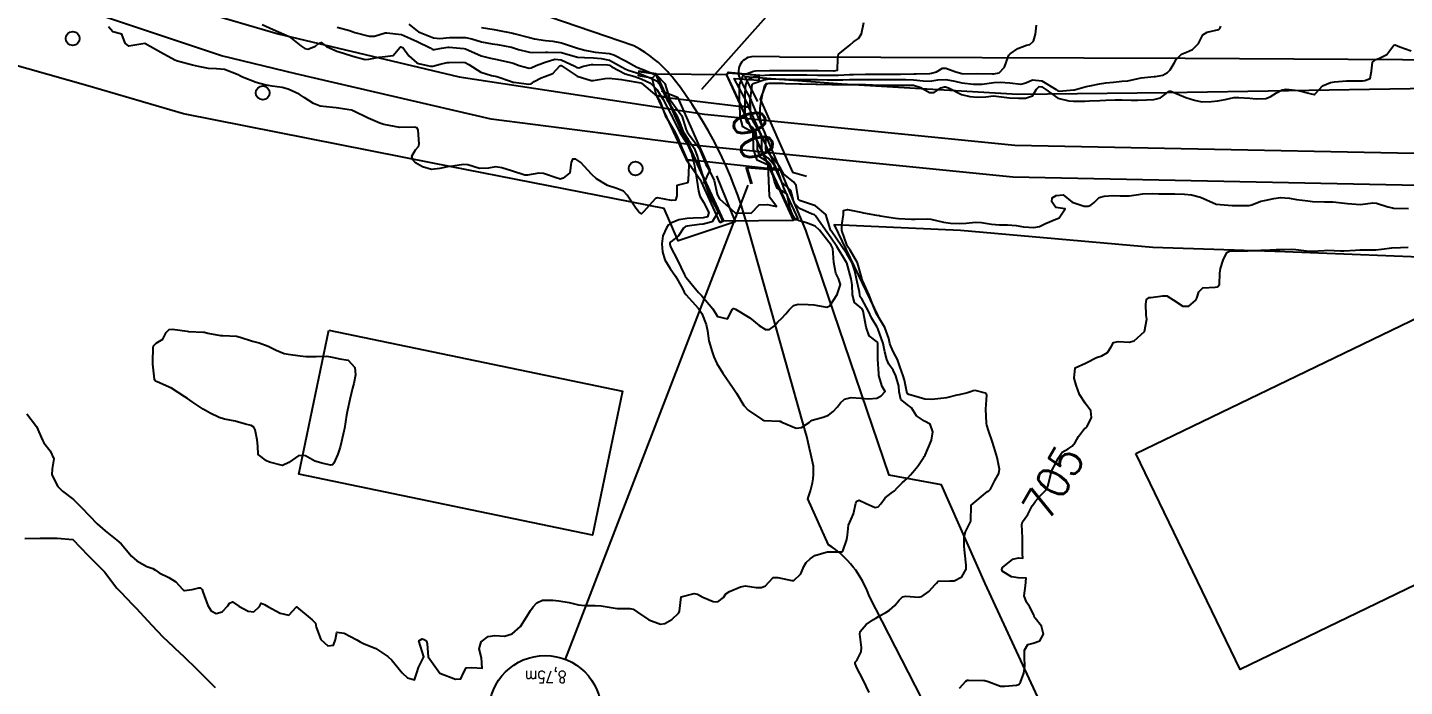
# Model space of a CAD drawing. Header units: metres. Extents: x 286371 to 293043, y 7462578 to 7466404.
# Drawn here: x 289239.9 to 289411.7, y 7464603.9 to 7464686.1 of the extents above; entities that cross this region are included whole.
import ezdxf
from ezdxf.enums import TextEntityAlignment as Align

# ---------------------------------------------------------------- set-up
doc = ezdxf.new("R2010")
doc.units = ezdxf.units.M
doc.header["$MEASUREMENT"] = 0
doc.linetypes.add('CONTINUO', pattern=[0])
for name, color, linetype in [('Cotas', 45, 'Continuous'), ('Curvas de Nivel 1m', 11, 'Continuous'), ('Curvas de Nivel 5m', 15, 'Continuous'), ('Divisas', 45, 'Continuous'), ('Edificações', 30, 'Continuous'), ('Linha Férrea', 20, 'Continuous'), ('P.I.', 45, 'CONTINUO'), ('Pontes_Viadutos_Tubos', 190, 'Continuous'), ('Postes', 20, 'Continuous'), ('TEXTO', 45, 'Continuous'), ('Vias primárias', 230, 'Continuous')]:
    doc.layers.add(name, color=color, linetype=linetype)
doc.styles.add('ROMANS', font='romans', dxfattribs={"height": 0.2})
doc.styles.add('Style-STANDARD', font='STANDARD.shx')

msp = doc.modelspace()

# ---------------------------------------------------------------- linework, layer by layer
at = {"layer": 'Curvas de Nivel 1m', "flags": 128}
for points, elevation in [([(289269.15, 7464686.46), (289270.53, 7464685.83), (289272.52, 7464684.96), (289273.99, 7464683.78), (289274.49, 7464683.46), (289274.86, 7464683.39), (289275.8, 7464683.75), (289276.18, 7464684.07), (289276.5, 7464684.22), (289277.2, 7464683.73), (289278.49, 7464683.13), (289279.3, 7464682.88), (289280.48, 7464682.49), (289282.02, 7464682.11), (289282.47, 7464682.12), (289283.72, 7464682.39), (289284.48, 7464682.45), (289285.48, 7464682.61), (289286.32, 7464683.6), (289286.42, 7464683.67), (289286.5, 7464683.67), (289286.55, 7464683.65), (289286.69, 7464683.59), (289287.47, 7464682.57), (289288.47, 7464681.67), (289288.54, 7464681.64), (289288.83, 7464681.56), (289290.17, 7464681.24), (289290.46, 7464681.24), (289291.35, 7464681.51), (289292.25, 7464681.71), (289292.47, 7464681.73), (289294.16, 7464681.77), (289294.47, 7464681.71), (289294.95, 7464681.46), (289296.45, 7464680.52), (289297.75, 7464680.11), (289298.44, 7464679.95), (289300.14, 7464679.38), (289300.43, 7464679.28), (289300.55, 7464679.25), (289302.43, 7464679.01), (289302.71, 7464679.06), (289303.11, 7464679.33), (289303.96, 7464679.8), (289304.44, 7464679.96), (289305.4, 7464680.35), (289306.29, 7464681.29), (289306.4, 7464681.35), (289306.47, 7464681.35), (289306.58, 7464681.28), (289308.45, 7464680.01), (289310.2, 7464679.46), (289310.44, 7464679.47), (289311.93, 7464679.72), (289312.44, 7464679.75), (289314, 7464679.61), (289314.44, 7464679.52), (289316.39, 7464679.18), (289316.43, 7464679.17), (289316.5, 7464679.13), (289318.4, 7464677.53), (289318.7, 7464677.1), (289318.95, 7464676.53), (289319.42, 7464675.09), (289320.34, 7464673.56), (289320.65, 7464673.07), (289320.98, 7464672.41), (289321.52, 7464671.06), (289322.28, 7464669.36), (289322.39, 7464669.04), (289322.4, 7464668.91), (289322.3, 7464667.04), (289322.29, 7464667), (289322.24, 7464666.71), (289320.91, 7464666.39), (289320.88, 7464665.06), (289320.73, 7464664.54), (289320.21, 7464664.48), (289318.48, 7464664.84), (289318.21, 7464664.76), (289317.44, 7464663.87), (289316.78, 7464663.13), (289316.47, 7464662.84), (289316.18, 7464663.03), (289316.09, 7464663.14), (289315.77, 7464663.56), (289314.7, 7464665.16), (289314.22, 7464665.68), (289313.42, 7464665.98), (289312.23, 7464666.38), (289310.87, 7464667.22), (289310.25, 7464667.78), (289308.92, 7464669.24), (289308.28, 7464669.67), (289307.88, 7464669.66), (289307.72, 7464669.26), (289307.55, 7464667.97), (289306.72, 7464667.28), (289306.34, 7464667.18), (289306.24, 7464667.19), (289305.98, 7464667.29), (289304.25, 7464667.85), (289303.67, 7464667.91), (289302.25, 7464667.64), (289301.93, 7464667.67), (289300.26, 7464668.18), (289299.07, 7464668.59), (289298.27, 7464668.68), (289297.38, 7464668.53), (289296.27, 7464668.51), (289294.81, 7464668.93), (289294.28, 7464669.01), (289292.96, 7464668.8), (289292.27, 7464668.69), (289291.3, 7464668.48), (289290.27, 7464668.38), (289289.15, 7464668.68), (289288.28, 7464669.19), (289287.96, 7464669.57), (289287.82, 7464670.04), (289288.3, 7464670.81), (289288.65, 7464671.22), (289288.74, 7464671.56), (289288.63, 7464673.27), (289288.49, 7464673.56), (289288.34, 7464673.62), (289288.28, 7464673.63), (289286.34, 7464673.59), (289284.35, 7464673.99), (289283.84, 7464674.14), (289282.36, 7464674.77), (289280.52, 7464675.68), (289280.37, 7464675.75), (289280.29, 7464675.77), (289278.38, 7464676.08), (289277.98, 7464676.12), (289276.38, 7464676.28), (289275.55, 7464676.6), (289274.4, 7464677.37), (289273.76, 7464677.78), (289272.41, 7464678.41), (289271.64, 7464678.59), (289270.42, 7464678.76), (289269.49, 7464678.92), (289268.42, 7464679.21), (289266.7, 7464679.89), (289266.44, 7464680.02), (289266.17, 7464680.17), (289264.45, 7464680.85), (289263.46, 7464680.94), (289262.46, 7464680.98), (289261.22, 7464681.21), (289260.47, 7464681.39), (289258.61, 7464681.87), (289258.47, 7464681.91), (289258.27, 7464682.02), (289256.49, 7464682.98), (289254.5, 7464684.07), (289252.5, 7464683.76), (289252.04, 7464684.12), (289251.66, 7464685.26), (289250.53, 7464685.54), (289249.98, 7464686.15)], 703), ([(289278.53, 7464686.12), (289280.06, 7464685.69), (289280.52, 7464685.55), (289280.72, 7464685.48), (289282.51, 7464685.01), (289283.15, 7464685.01), (289284.52, 7464685.41), (289284.7, 7464685.44), (289286.52, 7464685.22), (289287.66, 7464684.72), (289288.51, 7464684.32), (289290.13, 7464683.53), (289290.35, 7464683.38), (289290.49, 7464683.34), (289290.65, 7464683.36), (289291.52, 7464683.51), (289292.37, 7464683.63), (289292.5, 7464683.63), (289294.3, 7464683.47), (289294.49, 7464683.44), (289294.53, 7464683.43), (289296.48, 7464682.56), (289297.65, 7464682.24), (289298.47, 7464682.09), (289300.15, 7464681.7), (289300.47, 7464681.62), (289301.22, 7464681.36), (289302.46, 7464681.03), (289302.73, 7464681.07), (289303.33, 7464681.33), (289304.15, 7464681.64), (289304.47, 7464681.75), (289305.66, 7464682.12), (289306.48, 7464682.04), (289308.16, 7464681.26), (289308.46, 7464681.09), (289308.66, 7464681.05), (289309.26, 7464681.24), (289310.23, 7464681.47), (289310.47, 7464681.48), (289312.25, 7464681.41), (289312.47, 7464681.37), (289312.79, 7464681.19), (289314.45, 7464680.3), (289315.65, 7464679.95), (289316.44, 7464679.7), (289317.59, 7464679.12), (289318.41, 7464678.33), (289319.18, 7464677.09), (289320.15, 7464675.29), (289320.26, 7464675.08), (289320.36, 7464674.86), (289321.24, 7464673.06), (289322.31, 7464671.35), (289322.5, 7464671.04), (289322.63, 7464670.71), (289323.04, 7464669.03), (289323.24, 7464668.05), (289323.37, 7464667.03), (289323.58, 7464665.67), (289323.77, 7464665.02), (289324.2, 7464664.31), (289324.87, 7464663), (289324.72, 7464662.47), (289324.17, 7464662.32), (289322.91, 7464662.29), (289322.17, 7464662.26), (289321.14, 7464662.09), (289320.16, 7464661.67), (289319.81, 7464661.42), (289319.6, 7464661.08), (289319.15, 7464660.07), (289319.01, 7464659.09), (289319.12, 7464658.08), (289319.4, 7464657.08), (289320.08, 7464656.01), (289320.72, 7464655.06), (289321.58, 7464653.51), (289321.82, 7464653.05), (289322.03, 7464652.77), (289323.58, 7464651.02), (289323.99, 7464650.38), (289324.56, 7464649.01), (289324.73, 7464648.24), (289324.89, 7464647), (289325.28, 7464645.63), (289325.51, 7464644.99), (289325.89, 7464644.17), (289326.62, 7464642.97), (289327.85, 7464641.19), (289328.01, 7464640.95), (289328.34, 7464640.45), (289329.24, 7464638.93), (289329.81, 7464638.33), (289331.56, 7464637.13), (289331.79, 7464637.04), (289333.67, 7464636.98), (289333.79, 7464636.96), (289334.01, 7464636.86), (289335.77, 7464636.11), (289336.43, 7464636.16), (289337.4, 7464636.81), (289337.62, 7464636.97), (289337.79, 7464637.07), (289339.13, 7464637.45), (289339.8, 7464637.73), (289340.39, 7464638.18), (289340.92, 7464638.76), (289341.32, 7464639.25), (289341.83, 7464639.72), (289342.65, 7464639.92), (289343.83, 7464639.83), (289344.79, 7464639.74), (289345.83, 7464639.85), (289346.4, 7464640.11), (289346.9, 7464640.67), (289346.49, 7464641.31), (289346.09, 7464642.68), (289346.08, 7464642.88), (289345.97, 7464644.68), (289345.97, 7464644.75), (289345.98, 7464646.67), (289345.94, 7464646.81), (289344.87, 7464647.61), (289344.5, 7464648.7), (289344.42, 7464649.16), (289344.15, 7464650.7), (289344, 7464650.97), (289343.06, 7464651.78), (289342.82, 7464652.72), (289342.78, 7464653.99), (289342.65, 7464654.73), (289342.11, 7464656.71), (289342.1, 7464656.73), (289342.08, 7464656.76), (289340.85, 7464658.75), (289340.14, 7464659.78), (289339.43, 7464660.78), (289338.18, 7464662.59), (289338.08, 7464662.69), (289337.79, 7464662.8), (289336.19, 7464663.51), (289335.54, 7464664.17), (289335.38, 7464664.84), (289335.13, 7464665.75), (289334.24, 7464666.54), (289334.05, 7464666.67), (289333.93, 7464666.86), (289333.42, 7464668.03), (289333.07, 7464668.87), (289332.29, 7464669.79), (289331.68, 7464670.28), (289331.48, 7464670.9), (289331.48, 7464672.06), (289331.3, 7464672.9), (289330.36, 7464674.49), (289330.17, 7464674.73), (289330.12, 7464674.92), (289330.11, 7464675.17), (289330.06, 7464676.92), (289330.08, 7464677.24), (289330.28, 7464678.92), (289330.32, 7464679.02), (289330.43, 7464679.08), (289331.75, 7464679.57), (289332.44, 7464679.66), (289333.65, 7464679.65), (289334.44, 7464679.64), (289335.66, 7464679.61), (289336.44, 7464679.6), (289337.66, 7464679.59), (289338.44, 7464679.58), (289339.65, 7464679.56), (289340.44, 7464679.55), (289341.62, 7464679.56), (289342.44, 7464679.58), (289343.56, 7464679.6), (289344.44, 7464679.6), (289345.53, 7464679.59), (289346.44, 7464679.59), (289347.5, 7464679.59), (289348.44, 7464679.59), (289349.47, 7464679.6), (289350.44, 7464679.55), (289351.63, 7464679.41), (289352.44, 7464679.39), (289353.47, 7464679.54), (289354.44, 7464679.59), (289355.59, 7464679.38), (289356.43, 7464679.2), (289357.91, 7464679.02), (289358.43, 7464679), (289358.98, 7464679.03), (289360.44, 7464679.21), (289361.25, 7464679.27), (289362.44, 7464679.16), (289363.83, 7464679.01), (289364.44, 7464679.16), (289365.28, 7464679.54), (289366.44, 7464679.43), (289368.2, 7464678.34), (289368.42, 7464678.19), (289368.61, 7464678.15), (289370.42, 7464678.29), (289370.51, 7464678.3), (289371.98, 7464678.72), (289372.42, 7464678.82), (289373.64, 7464679.05), (289374.43, 7464679.18), (289375.38, 7464679.28), (289376.43, 7464679.37), (289377.18, 7464679.45), (289378.44, 7464679.73), (289378.82, 7464679.79), (289380.44, 7464679.95), (289380.62, 7464679.97), (289381.52, 7464680.14), (289382.12, 7464680.46), (289382.45, 7464680.81), (289382.96, 7464681.63), (289383.19, 7464682.11), (289383.84, 7464682.75), (289384.49, 7464683), (289385.23, 7464683.35), (289385.96, 7464684.07), (289386.15, 7464684.43), (289386.52, 7464685.16), (289387.06, 7464685.52), (289388.53, 7464685.85), (289388.63, 7464685.94), (289388.67, 7464686.03), (289388.76, 7464686.25)], 702), ([(289287.44, 7464686.48), (289288.53, 7464685.64), (289288.65, 7464685.55), (289290.51, 7464684.78), (289291.33, 7464684.7), (289292.51, 7464684.82), (289293.15, 7464684.85), (289294.51, 7464684.83), (289295.32, 7464684.65), (289296.51, 7464684.29), (289297.86, 7464684.06), (289298.5, 7464683.96), (289300.25, 7464683.62), (289300.5, 7464683.56), (289301.14, 7464683.36), (289302.49, 7464683), (289302.85, 7464682.98), (289304.49, 7464683.01), (289304.78, 7464683.02), (289306.49, 7464682.95), (289306.93, 7464682.83), (289308.48, 7464682.4), (289309.38, 7464682.34), (289310.48, 7464682.28), (289311.47, 7464682.22), (289312.48, 7464681.99), (289313.98, 7464681.17), (289314.46, 7464680.91), (289314.83, 7464680.78), (289316.45, 7464680.25), (289317.92, 7464679.63), (289318.43, 7464679.37), (289318.69, 7464679.1), (289318.9, 7464678.62), (289319.63, 7464677.09), (289320.38, 7464675.89), (289320.9, 7464675.07), (289321.25, 7464674.17), (289321.7, 7464673.05), (289322.32, 7464672.12), (289323.07, 7464671.03), (289323.5, 7464669.81), (289323.69, 7464669.02), (289324.24, 7464667.06), (289324.26, 7464667.01), (289324.27, 7464666.99), (289325.02, 7464665), (289325.97, 7464663.21), (289326.01, 7464662.99), (289325.32, 7464661.85), (289324.16, 7464661.53), (289323.68, 7464661.5), (289322.16, 7464661.3), (289321.96, 7464661.25), (289321.72, 7464661.05), (289321.09, 7464660.11), (289320.13, 7464659.33), (289320.02, 7464659.19), (289320, 7464659.08), (289320.12, 7464658.73), (289320.98, 7464657.06), (289321.81, 7464655.31), (289321.95, 7464655.05), (289322.06, 7464654.89), (289323.61, 7464653.02), (289324.03, 7464652.59), (289325.37, 7464650.99), (289325.98, 7464650.01), (289327.22, 7464649.72), (289327.83, 7464650.96), (289327.91, 7464651.04), (289328, 7464651.04), (289328.21, 7464650.95), (289329.98, 7464649.87), (289331.18, 7464648.91), (289331.96, 7464648.4), (289332.46, 7464648.39), (289333.08, 7464648.88), (289333.51, 7464649.34), (289333.98, 7464649.8), (289334.49, 7464650.36), (289334.9, 7464650.85), (289335.45, 7464651.4), (289336.01, 7464651.57), (289337.28, 7464651.54), (289338, 7464651.46), (289339.61, 7464651.17), (289340, 7464651.34), (289340.9, 7464652.76), (289341.3, 7464654.01), (289341.08, 7464654.75), (289340.72, 7464655.42), (289340.5, 7464656.76), (289340.36, 7464658.52), (289340.24, 7464658.76), (289340.13, 7464658.92), (289338.68, 7464660.79), (289338.16, 7464661.29), (289337.09, 7464661.73), (289336.17, 7464661.97), (289335.61, 7464662.27), (289335.29, 7464662.84), (289334.98, 7464663.63), (289334.76, 7464664.85), (289334.64, 7464665.28), (289334.22, 7464665.59), (289333.4, 7464666.04), (289333.06, 7464666.88), (289332.93, 7464667.55), (289332.63, 7464668.88), (289332.28, 7464669.28), (289331.29, 7464669.91), (289330.97, 7464670.91), (289330.97, 7464671.57), (289330.8, 7464672.91), (289330.34, 7464673.62), (289329.64, 7464674.22), (289329.45, 7464674.93), (289329.43, 7464675.88), (289329.4, 7464676.93), (289329.42, 7464677.92), (289329.49, 7464678.93), (289329.77, 7464679.59), (289330.44, 7464679.92), (289331.25, 7464680.09), (289332.44, 7464680.18), (289333.14, 7464680.18), (289334.44, 7464680.17), (289335.12, 7464680.16), (289336.44, 7464680.16), (289337.1, 7464680.16), (289338.44, 7464680.14), (289339.09, 7464680.14), (289340.44, 7464680.12), (289341.07, 7464680.13), (289342.45, 7464680.21), (289342.95, 7464680.23), (289344.45, 7464680.25), (289344.89, 7464680.26), (289346.45, 7464680.27), (289346.84, 7464680.28), (289348.45, 7464680.28), (289348.81, 7464680.28), (289350.45, 7464680.31), (289350.74, 7464680.31), (289352.45, 7464680.35), (289352.65, 7464680.38), (289353.31, 7464680.57), (289354.03, 7464681), (289354.46, 7464681.02), (289355.71, 7464680.54), (289356.45, 7464680.33), (289356.67, 7464680.31), (289358.45, 7464680.33), (289360.29, 7464680.29), (289360.45, 7464680.3), (289361.1, 7464680.44), (289361.78, 7464681.12), (289362.22, 7464682.43), (289362.3, 7464682.62), (289362.49, 7464682.8), (289363.43, 7464683.48), (289364.51, 7464683.87), (289364.92, 7464683.97), (289365.4, 7464684.38), (289365.65, 7464685.26), (289365.75, 7464686.38)], 701), ([(289239.8, 7464637.9), (289240.98, 7464636.29), (289241.75, 7464634.6), (289241.92, 7464634.27), (289242.71, 7464633.28), (289243.18, 7464632.25), (289242.94, 7464631), (289242.93, 7464630.26), (289243.65, 7464628.8), (289244.23, 7464628.24), (289245.63, 7464627.21), (289246.63, 7464626.2), (289247.6, 7464625.15), (289248.56, 7464624.17), (289249.57, 7464623.26), (289251.04, 7464622.13), (289251.55, 7464621.65), (289252.86, 7464620.1), (289253.52, 7464619.55), (289254.76, 7464618.83), (289255.5, 7464618.56), (289255.84, 7464618.39), (289256.31, 7464618.05), (289257.49, 7464617.44), (289258.37, 7464616.91), (289259.23, 7464616), (289259.34, 7464615.87), (289259.46, 7464615.83), (289260.42, 7464615.98), (289261.25, 7464616.18), (289261.47, 7464616.16), (289261.66, 7464615.96), (289261.77, 7464615.65), (289262.38, 7464613.95), (289262.77, 7464613.3), (289263.42, 7464612.96), (289264.17, 7464613.18), (289264.86, 7464613.91), (289265.07, 7464614.27), (289265.44, 7464614.43), (289266.25, 7464613.89), (289267.42, 7464613.24), (289268.12, 7464613.16), (289268.84, 7464613.85), (289269.04, 7464614.24), (289269.43, 7464614.07), (289269.84, 7464613.84), (289271.41, 7464613.01), (289272.46, 7464612.75), (289273.42, 7464613.78), (289275.4, 7464612.17), (289275.8, 7464611.75), (289275.89, 7464611.24), (289276.49, 7464609.74), (289277.35, 7464608.95), (289278.05, 7464609.02), (289278.31, 7464609.71), (289278.46, 7464610.63), (289279.38, 7464610.5), (289280.97, 7464609.67), (289281.36, 7464609.44), (289281.78, 7464609.24), (289283.35, 7464608.61), (289284.83, 7464607.61), (289285.33, 7464607.13), (289286.64, 7464605.58), (289287.29, 7464604.95), (289288.18, 7464604.67), (289288.47, 7464605.56), (289288.65, 7464606.22), (289289.33, 7464607.54), (289288.72, 7464609.55), (289289.12, 7464609.79), (289289.37, 7464609.74), (289289.67, 7464609.54), (289289.73, 7464609.17), (289289.88, 7464607.54), (289291.3, 7464605.51), (289293.29, 7464604.78), (289293.95, 7464604.82), (289294.24, 7464605.47), (289294.61, 7464606.17), (289295.32, 7464606.22), (289296.59, 7464606.16), (289296.52, 7464607.44), (289296.24, 7464608.55), (289296.47, 7464609.44), (289297.37, 7464610.08), (289298.19, 7464610.22), (289299.38, 7464610.12), (289300.33, 7464610.42), (289301.39, 7464611.35), (289302.16, 7464612.59), (289302.62, 7464613.34), (289302.96, 7464613.8), (289303.44, 7464614.31), (289304.15, 7464614.61), (289305.44, 7464614.63), (289306.17, 7464614.56), (289307.44, 7464614.33), (289308.62, 7464614.06), (289309.43, 7464613.95), (289310.7, 7464613.95), (289311.43, 7464613.93), (289312.94, 7464613.67), (289313.43, 7464613.6), (289315.01, 7464613.57), (289315.43, 7464613.51), (289316, 7464613.14), (289317.41, 7464612.18), (289318.84, 7464611.65), (289319.4, 7464611.7), (289320.26, 7464612.22), (289321.13, 7464613.06), (289321.23, 7464613.25), (289321.45, 7464615.05), (289323.04, 7464615.45), (289323.46, 7464615.36), (289324.14, 7464615.01), (289325.44, 7464614.46), (289326.01, 7464614.42), (289326.72, 7464614.98), (289327.01, 7464615.41), (289327.46, 7464615.7), (289328.83, 7464616.31), (289329.47, 7464616.43), (289330.78, 7464616.23), (289331.46, 7464616.23), (289331.95, 7464616.4), (289332.39, 7464616.88), (289332.9, 7464617.46), (289333.48, 7464617.45), (289335.24, 7464617.08), (289335.48, 7464617.1), (289336.38, 7464617.93), (289336.72, 7464618.82), (289337.01, 7464619.32), (289337.52, 7464619.78), (289338.12, 7464620.2), (289339.53, 7464620.63), (289339.67, 7464620.64), (289341.53, 7464620.67), (289341.58, 7464620.7), (289341.61, 7464620.74), (289342.09, 7464622.2), (289342.19, 7464622.74), (289342.33, 7464623.99), (289342.64, 7464624.73), (289342.94, 7464625.39), (289343.22, 7464626.72), (289343.37, 7464626.99), (289343.64, 7464627.09), (289344.53, 7464626.7), (289345.62, 7464626.2), (289346.01, 7464626.29), (289346.36, 7464626.67), (289346.9, 7464627.41), (289347.65, 7464627.97), (289348.03, 7464628.28), (289348.37, 7464628.64), (289349.02, 7464629.28), (289349.68, 7464629.86), (289350.05, 7464630.25), (289350.35, 7464630.61), (289350.95, 7464631.35), (289351.72, 7464632.47), (289351.77, 7464632.55), (289351.79, 7464632.59), (289351.88, 7464632.74), (289352.66, 7464634.58), (289352.83, 7464635.63), (289352.48, 7464636.57), (289351.79, 7464636.97), (289350.81, 7464637.61), (289350.16, 7464638.62), (289349.98, 7464638.78), (289349.82, 7464638.86), (289348.86, 7464639.66), (289348.65, 7464640.64), (289348.57, 7464641.35), (289348.22, 7464642.64), (289347.88, 7464643.32), (289347.33, 7464644.09), (289347.1, 7464644.66), (289346.86, 7464645.61), (289346.62, 7464646.66), (289345.96, 7464648.52), (289345.91, 7464648.62), (289345.87, 7464648.68), (289345.16, 7464649.87), (289344.81, 7464650.69), (289344.02, 7464652.15), (289343.78, 7464652.47), (289343.72, 7464652.71), (289343.68, 7464653.06), (289343.31, 7464654.72), (289343.08, 7464655.71), (289342.75, 7464656.72), (289342.1, 7464657.83), (289341.49, 7464658.74), (289340.15, 7464660.71), (289340.12, 7464660.77), (289340.07, 7464660.85), (289339.5, 7464662.77), (289338.2, 7464663.82), (289336.7, 7464664.32), (289336.21, 7464664.5), (289336.05, 7464664.66), (289336.01, 7464664.83), (289335.76, 7464666.36), (289335.43, 7464666.84), (289334.26, 7464667.8), (289333.85, 7464668.45), (289333.62, 7464668.86), (289332.3, 7464670.43), (289332.07, 7464670.66), (289331.99, 7464670.89), (289331.99, 7464672.55), (289331.9, 7464672.89), (289331.55, 7464673.69), (289331.28, 7464674.9), (289331.28, 7464676), (289331.43, 7464676.9), (289331.6, 7464677.71), (289331.88, 7464678.89), (289332.2, 7464679.11), (289332.43, 7464679.14), (289334.17, 7464679.12), (289334.43, 7464679.11), (289336.21, 7464679.05), (289336.43, 7464679.04), (289338.22, 7464679.01), (289338.43, 7464679), (289340.22, 7464678.98), (289340.43, 7464678.97), (289342.19, 7464678.97), (289342.43, 7464678.97), (289344.17, 7464678.96), (289344.43, 7464678.96), (289346.19, 7464678.91), (289346.43, 7464678.91), (289348.16, 7464678.91), (289348.43, 7464678.91), (289350.15, 7464678.9), (289350.43, 7464678.87), (289351.33, 7464678.6), (289352.41, 7464677.96), (289353, 7464677.99), (289353.84, 7464678.56), (289354.3, 7464678.68), (289354.43, 7464678.68), (289354.8, 7464678.55), (289356.41, 7464677.71), (289357.46, 7464677.46), (289358.41, 7464677.39), (289359.45, 7464677.44), (289360.41, 7464677.55), (289361.41, 7464677.45), (289362.41, 7464677.32), (289363.54, 7464677.28), (289364.41, 7464677.25), (289365.26, 7464677.54), (289365.75, 7464678.37), (289366.09, 7464678.71), (289366.43, 7464678.69), (289366.93, 7464678.36), (289368.41, 7464677.28), (289369.79, 7464676.92), (289370.4, 7464676.91), (289371.78, 7464676.9), (289372.39, 7464676.92), (289373.67, 7464676.98), (289374.4, 7464677.01), (289375.58, 7464677.04), (289376.4, 7464677.05), (289377.57, 7464677.02), (289378.4, 7464677.01), (289379.51, 7464677.05), (289380.4, 7464677.11), (289381.24, 7464677.31), (289382.34, 7464678.13), (289382.38, 7464678.16), (289382.41, 7464678.16), (289382.54, 7464678.12), (289384.4, 7464677.37), (289385.48, 7464677), (289386.4, 7464676.82), (289387.6, 7464676.84), (289388.4, 7464676.94), (289389.32, 7464677.1), (289390.4, 7464677.33), (289391.03, 7464677.37), (289392.4, 7464677.25), (289393.19, 7464677.18), (289394.4, 7464677.23), (289394.91, 7464677.43), (289395.7, 7464677.93), (289396.42, 7464678.31), (289396.93, 7464678.41), (289398.42, 7464678.22), (289399.86, 7464677.85), (289400.41, 7464677.73), (289400.51, 7464677.75), (289400.59, 7464677.84), (289401.44, 7464678.82), (289402.44, 7464679.23), (289402.94, 7464679.31), (289404.44, 7464679.41), (289404.79, 7464679.42), (289406.44, 7464679.43), (289406.73, 7464679.46), (289407.38, 7464679.74), (289407.57, 7464680.62), (289407.69, 7464681.74), (289408.11, 7464682.1), (289408.48, 7464682.23), (289409.47, 7464682.73), (289410.24, 7464683.7), (289410.34, 7464683.86), (289410.51, 7464683.92), (289411.11, 7464683.69), (289412.5, 7464683.18)], 703), ([(289344.87, 7464603.09), (289344.16, 7464604.7), (289343.32, 7464606.26), (289343.13, 7464606.72), (289343.16, 7464606.88), (289343.33, 7464607.11), (289343.88, 7464608.17), (289343.93, 7464608.71), (289343.71, 7464610.38), (289343.75, 7464610.71), (289344.5, 7464611.59), (289345.41, 7464612.23), (289345.7, 7464612.39), (289346.19, 7464612.67), (289346.97, 7464613.11), (289347.43, 7464613.4), (289348.1, 7464613.98), (289348.64, 7464614.64), (289349.05, 7464615.03), (289349.45, 7464615.13), (289351.03, 7464615.02), (289351.45, 7464615.09), (289352.33, 7464615.72), (289353.12, 7464616.57), (289353.27, 7464616.77), (289353.48, 7464616.98), (289354.97, 7464617.05), (289355.48, 7464617.04), (289356.47, 7464617.53), (289356.98, 7464618.51), (289357.01, 7464619.01), (289356.83, 7464620.52), (289356.73, 7464621.33), (289356.73, 7464622.52), (289356.92, 7464623.17), (289357.59, 7464624.5), (289357.62, 7464626.5), (289359.65, 7464628.18), (289359.82, 7464628.29), (289360.01, 7464628.46), (289360.56, 7464629.56), (289361.08, 7464630.44), (289361.17, 7464630.97), (289360.84, 7464632.45), (289360.5, 7464633.68), (289360.24, 7464634.46), (289359.77, 7464635.81), (289359.59, 7464636.47), (289359.54, 7464636.72), (289359.43, 7464638.47), (289359.57, 7464640.2), (289359.42, 7464640.47), (289358.13, 7464640.77), (289357.85, 7464640.75), (289357.67, 7464640.68), (289357.15, 7464640.5), (289356.11, 7464640.25), (289355.84, 7464640.19), (289354.52, 7464639.86), (289353.83, 7464639.8), (289352.72, 7464639.68), (289351.83, 7464639.7), (289351.14, 7464639.91), (289349.84, 7464640.28), (289349.65, 7464640.42), (289349.58, 7464640.62), (289349.3, 7464642.06), (289349.13, 7464642.63), (289348.73, 7464643.79), (289348.44, 7464644.64), (289347.92, 7464645.59), (289347.58, 7464646.31), (289347.48, 7464646.65), (289347.33, 7464647.27), (289346.85, 7464648.66), (289345.99, 7464650.1), (289345.77, 7464650.46), (289345.67, 7464650.68), (289345.42, 7464651.27), (289344.87, 7464652.69), (289344.05, 7464654.5), (289343.99, 7464654.71), (289343.97, 7464654.79), (289343.43, 7464656.71), (289342.52, 7464658.32), (289342.24, 7464658.73), (289342.12, 7464658.98), (289341.49, 7464660.74), (289341.48, 7464661.43), (289341.67, 7464662.74), (289341.69, 7464663.24), (289342.19, 7464663.38), (289343.86, 7464663.03), (289344.19, 7464662.98), (289345.82, 7464662.68), (289346.18, 7464662.61), (289346.26, 7464662.59), (289348.17, 7464662.3), (289348.54, 7464662.27), (289350.17, 7464662.15), (289350.63, 7464662.15), (289352.17, 7464662.21), (289352.58, 7464662.16), (289354.16, 7464661.8), (289355.05, 7464661.65), (289356.16, 7464661.61), (289356.98, 7464661.69), (289358.16, 7464661.78), (289358.91, 7464661.74), (289360.16, 7464661.54), (289361.16, 7464661.45), (289362.16, 7464661.47), (289363.21, 7464661.37), (289364.16, 7464661.22), (289365.42, 7464661.12), (289366.16, 7464661.26), (289366.89, 7464661.64), (289368.17, 7464662.16), (289368.31, 7464662.2), (289368.59, 7464662.34), (289369.33, 7464663.46), (289368.19, 7464663.64), (289367.66, 7464664.35), (289367.73, 7464664.84), (289368.22, 7464665.13), (289369.08, 7464665.19), (289370.2, 7464664.3), (289371.71, 7464663.8), (289372.2, 7464663.81), (289372.55, 7464663.92), (289372.95, 7464664.26), (289373.58, 7464664.89), (289374.22, 7464665.05), (289375.34, 7464665.11), (289376.22, 7464665.1), (289377.32, 7464665.09), (289378.22, 7464665.22), (289379.05, 7464665.34), (289380.22, 7464665.37), (289381.02, 7464665.35), (289382.22, 7464665.31), (289383.02, 7464665.31), (289384.22, 7464665.28), (289385.11, 7464665.19), (289386.22, 7464664.93), (289388.2, 7464664.03), (289390.2, 7464663.89), (289390.32, 7464663.89), (289392.2, 7464663.88), (289392.29, 7464663.88), (289392.63, 7464663.97), (289393.76, 7464664.4), (289394.21, 7464664.51), (289395.39, 7464664.75), (289396.22, 7464664.86), (289397.33, 7464664.78), (289398.22, 7464664.63), (289399.64, 7464664.44), (289400.21, 7464664.39), (289401.7, 7464664.34), (289402.21, 7464664.35), (289402.74, 7464664.34), (289404.21, 7464664.18), (289404.55, 7464664.13), (289406.2, 7464663.98), (289407.74, 7464664.2), (289408.2, 7464664.17), (289409.6, 7464663.7), (289410.19, 7464663.57), (289410.33, 7464663.55), (289412.19, 7464663.48)], 704), ([(289239.55, 7464622.33), (289241.45, 7464622.38), (289241.56, 7464622.38), (289243.43, 7464622.37), (289243.56, 7464622.37), (289245.55, 7464622.21), (289247.45, 7464620.19), (289247.52, 7464620.1), (289249.49, 7464618.15), (289251.04, 7464616.13), (289251.46, 7464615.65), (289252.98, 7464614.1), (289253.43, 7464613.65), (289254.9, 7464612.07), (289255.4, 7464611.52), (289256.76, 7464610.04), (289257.37, 7464609.46), (289258.94, 7464608.01), (289259.33, 7464607.65), (289261.04, 7464605.98), (289261.3, 7464605.72), (289263.07, 7464603.95), (289263.27, 7464603.74)], 704)]:
    msp.add_lwpolyline(points, dxfattribs=dict(at, elevation=elevation))
at = {"layer": 'Curvas de Nivel 1m', "elevation": 703, "flags": 128}
msp.add_lwpolyline([(289261.85, 7464648.08), (289261.96, 7464648.06), (289262.37, 7464647.96), (289263.95, 7464647.67), (289264.23, 7464647.65), (289265.95, 7464647.56), (289266.4, 7464647.44), (289267.93, 7464646.95), (289268.79, 7464646.73), (289269.92, 7464646.32), (289270.92, 7464645.83), (289271.91, 7464645.41), (289272.4, 7464645.31), (289273.9, 7464645.11), (289274.66, 7464645.02), (289275.9, 7464645.02), (289277.23, 7464645.06), (289277.9, 7464644.95), (289278.84, 7464644.76), (289279.9, 7464644.59), (289280.73, 7464643.67), (289280.81, 7464642.73), (289280.57, 7464641.67), (289280.43, 7464641.09), (289280.11, 7464639.68), (289279.8, 7464638.33), (289279.68, 7464637.7), (289279.41, 7464636.06), (289279.33, 7464635.7), (289279.04, 7464634.41), (289278.88, 7464633.71), (289278.6, 7464632.83), (289278.09, 7464631.72), (289277.92, 7464631.51), (289277.7, 7464631.48), (289277.5, 7464631.52), (289276.6, 7464631.74), (289275.87, 7464631.92), (289275.71, 7464631.99), (289274.58, 7464632.64), (289273.72, 7464632.68), (289272.48, 7464631.8), (289271.7, 7464631.43), (289270.06, 7464631.84), (289269.71, 7464632), (289268.65, 7464632.79), (289268.6, 7464633.86), (289268.52, 7464634.64), (289268.28, 7464635.87), (289268.12, 7464636.22), (289267.77, 7464636.41), (289267.08, 7464636.58), (289265.78, 7464636.96), (289264.47, 7464637.23), (289263.79, 7464637.41), (289262.65, 7464637.95), (289261.8, 7464638.47), (289260.41, 7464639.39), (289259.82, 7464639.78), (289259.52, 7464640), (289257.85, 7464641.08), (289256.04, 7464641.87), (289255.86, 7464641.97), (289255.78, 7464642.06), (289255.72, 7464642.21), (289255.53, 7464644.06), (289255.52, 7464644.44), (289255.54, 7464646.06), (289255.61, 7464646.37), (289255.93, 7464646.68), (289256.78, 7464647.2), (289257.18, 7464648.04), (289257.57, 7464648.42), (289257.96, 7464648.45), (289259.78, 7464648.18), (289259.96, 7464648.16)], close=True, dxfattribs=at)
at = {"layer": 'Curvas de Nivel 5m', "flags": 128}
for points, elevation in [([(289296.53, 7464686.09), (289298.1, 7464685.84), (289298.53, 7464685.76), (289300.43, 7464685.38), (289300.52, 7464685.35), (289300.55, 7464685.35), (289302.52, 7464684.83), (289303.15, 7464684.69), (289304.51, 7464684.48), (289305.43, 7464684.38), (289306.51, 7464684.17), (289308.14, 7464683.62), (289308.5, 7464683.5), (289309.41, 7464683.24), (289310.49, 7464683.04), (289310.69, 7464683.02), (289312.49, 7464682.82), (289313.01, 7464682.66), (289314.48, 7464681.93), (289315.91, 7464681.14), (289316.46, 7464680.91), (289316.79, 7464680.79), (289318.44, 7464680.09), (289319.39, 7464679.09), (289319.84, 7464677.64), (289320.07, 7464677.08), (289320.39, 7464676.61), (289321.52, 7464675.06), (289322.06, 7464673.32), (289322.17, 7464673.05), (289322.33, 7464672.81), (289323.68, 7464671.02), (289324.28, 7464669.66), (289324.49, 7464669.01), (289324.83, 7464668.44), (289325.54, 7464667), (289325.94, 7464665.27), (289326.03, 7464664.99), (289326.21, 7464664.72), (289328.18, 7464662.95), (289330.18, 7464662.92), (289331.16, 7464663.95), (289332.2, 7464663.99), (289333.33, 7464663.74), (289332.51, 7464664.89), (289332.46, 7464665.13), (289332.35, 7464666.89), (289332.35, 7464667), (289332.3, 7464668.88), (289332.27, 7464668.92), (289330.9, 7464669.53), (289330.47, 7464670.92), (289330.47, 7464671.08), (289330.42, 7464672.91), (289330.34, 7464673.04), (289329.12, 7464673.71), (289328.78, 7464674.94), (289328.74, 7464676.59), (289328.73, 7464676.94), (289328.72, 7464678.64), (289328.73, 7464678.94), (289329.21, 7464680.17), (289330.45, 7464680.65), (289330.7, 7464680.66), (289332.45, 7464680.71), (289332.62, 7464680.71), (289334.45, 7464680.71), (289334.59, 7464680.71), (289336.45, 7464680.73), (289336.54, 7464680.73), (289338.45, 7464680.72), (289338.53, 7464680.72), (289340.45, 7464680.69), (289340.53, 7464680.69), (289340.94, 7464680.76), (289340.97, 7464682.27), (289341.08, 7464682.76), (289341.84, 7464683.4), (289342.5, 7464683.94), (289342.95, 7464684.28), (289343.54, 7464684.72), (289343.95, 7464685.29), (289344.24, 7464686.71)], 700), ([(289356.17, 7464603.63), (289356.95, 7464604.51), (289357.17, 7464604.63), (289357.3, 7464604.63), (289359.18, 7464604.59), (289359.3, 7464604.59), (289359.73, 7464604.47), (289361.29, 7464603.9), (289361.83, 7464603.89), (289363.29, 7464604.01), (289363.58, 7464604.11), (289363.79, 7464604.41), (289364.2, 7464605.5), (289364.32, 7464606.4), (289364.26, 7464607.48), (289364.27, 7464608.4), (289364.68, 7464609.08), (289365.37, 7464609.27), (289366.2, 7464609.54), (289366.63, 7464610.37), (289366.4, 7464611.37), (289365.59, 7464612.38), (289365.51, 7464612.48), (289365.42, 7464612.78), (289364.9, 7464613.85), (289364.53, 7464614.39), (289364.23, 7464615.17), (289364.39, 7464616.4), (289364.46, 7464617.37), (289363.49, 7464617.4), (289362.63, 7464617.56), (289361.5, 7464618.25), (289361.45, 7464618.45), (289361.51, 7464618.69), (289362.83, 7464619.73), (289363.53, 7464619.9), (289364.08, 7464619.85), (289364.04, 7464620.4), (289364.04, 7464621.92), (289364.03, 7464622.4), (289363.92, 7464624.07), (289364.02, 7464624.4), (289364.67, 7464625.33), (289365.24, 7464626.38), (289365.38, 7464626.62), (289365.63, 7464626.99), (289366.29, 7464627.72), (289366.93, 7464628.36), (289367.2, 7464628.81), (289367.54, 7464630.35), (289367.56, 7464630.47), (289367.69, 7464630.82), (289368.23, 7464631.81), (289368.46, 7464632.33), (289368.97, 7464633.08), (289369.73, 7464633.51), (289370.22, 7464633.83), (289370.59, 7464634.3), (289371, 7464635.06), (289371.77, 7464636.04), (289371.91, 7464636.14), (289372.08, 7464636.28), (289372.62, 7464637.44), (289372.54, 7464638.27), (289371.82, 7464639.19), (289371.13, 7464640.3), (289370.72, 7464641.44), (289370.48, 7464642.31), (289370.58, 7464643.61), (289371.9, 7464644.21), (289371.96, 7464644.23), (289372.06, 7464644.28), (289373.25, 7464644.92), (289373.91, 7464645.11), (289374.63, 7464645.54), (289375.08, 7464646.24), (289375.39, 7464646.78), (289375.94, 7464646.91), (289377.31, 7464646.83), (289377.94, 7464646.99), (289379.23, 7464648.17), (289379.52, 7464649.7), (289379.44, 7464650.17), (289379.42, 7464651.57), (289379.48, 7464652.16), (289379.81, 7464652.38), (289380.03, 7464652.41), (289381.54, 7464652.62), (289382.03, 7464652.62), (289382.83, 7464652.11), (289384.01, 7464651.33), (289384.77, 7464651.32), (289385.65, 7464652.07), (289385.78, 7464652.3), (289386.04, 7464653.12), (289386.51, 7464653.59), (289388.05, 7464653.7), (289388.34, 7464653.74), (289388.6, 7464654.03), (289388.65, 7464655.44), (289388.72, 7464656.02), (289389.06, 7464657.06), (289389.52, 7464658.01), (289389.92, 7464658.21), (289390.12, 7464658.23), (289391.89, 7464658.21), (289392.12, 7464658.21), (289393.77, 7464658.3), (289394.12, 7464658.32), (289395.66, 7464658.38), (289396.11, 7464658.39), (289397.59, 7464658.42), (289398.11, 7464658.4), (289399.8, 7464658.17), (289400.11, 7464658.16), (289401.66, 7464658.28), (289402.11, 7464658.29), (289403.7, 7464658.21), (289404.11, 7464658.22), (289405.58, 7464658.31), (289406.11, 7464658.34), (289406.71, 7464658.34), (289408.11, 7464658.34), (289408.8, 7464658.41), (289410.12, 7464658.58), (289411.17, 7464658.62), (289412.12, 7464658.68)], 705)]:
    msp.add_lwpolyline(points, dxfattribs=dict(at, elevation=elevation))
at = {"layer": 'Divisas'}
for points in [[(289325.86, 7464667.59), (289328.18, 7464661.83), (289321.06, 7464659.46), (289319.3, 7464663.52), (289290.46, 7464669.17), (289259.33, 7464675.3), (289247.41, 7464678.8), (289222.13, 7464685.98), (289200.8, 7464694.41), (289192.72, 7464688.93), (289187.12, 7464695.99), (289178.97, 7464702.78), (289168.52, 7464708.88), (289156.23, 7464714.83), (289141.09, 7464722.37), (289137.86, 7464723.78), (289136.45, 7464713.37)], [(289483.01, 7464679.02), (289472.56, 7464678.72), (289472.53, 7464680.45), (289465.4, 7464680.02), (289439.61, 7464679.27), (289412.37, 7464678.43), (289382.02, 7464677.95), (289363.42, 7464677.72), (289341.48, 7464679), (289329.38, 7464679.94), (289330.94, 7464676.87)], [(289499.14, 7464656.97), (289490, 7464656.76), (289469.46, 7464656.86), (289450.94, 7464656.39), (289426.15, 7464656.91), (289396.75, 7464658.11), (289380.28, 7464658.63), (289356.29, 7464660.74), (289340.54, 7464661.47), (289346, 7464650.01)]]:
    msp.add_lwpolyline(points, dxfattribs=at)
at = {"layer": 'Edificações'}
for points in [[(289378.16, 7464632.95), (289417.11, 7464651.73), (289430.12, 7464624.76), (289391.16, 7464605.98)], [(289277.47, 7464648.32), (289314.1, 7464640.72), (289310.37, 7464622.75), (289273.74, 7464630.36)]]:
    msp.add_lwpolyline(points, close=True, dxfattribs=at)
at = {"layer": 'Linha Férrea'}
for points in [[(289231.77, 7464697.96), (289245.62, 7464693.2), (289261.44, 7464688.13), (289271.16, 7464685.31), (289293.74, 7464679.91), (289324.36, 7464675.26), (289363.06, 7464671.39), (289433.63, 7464669.97), (289520.06, 7464672.27), (289584.12, 7464671.46), (289619, 7464668.08), (289632.42, 7464665.77), (289660.08, 7464659.29)], [(289659.01, 7464655.43), (289631.62, 7464661.85), (289618.46, 7464664.12), (289583.91, 7464667.46), (289520.09, 7464668.27), (289433.64, 7464665.97), (289362.82, 7464667.39), (289323.72, 7464671.31), (289297.74, 7464674.63), (289273.37, 7464680.29), (289264.08, 7464682.56), (289248.12, 7464687.88), (289239.55, 7464690.85)]]:
    msp.add_lwpolyline(points, dxfattribs=at)
at = {"layer": 'P.I.', "linetype": 'CONTINUO'}
for points in [[(289318.27, 7464680.25, 703.4), (289316.15, 7464680.57, 703.37), (289316.07, 7464680.07, 703.39)], [(289319.58, 7464677.41, 703.45), (289318.34, 7464677.62, 703.45), (289317.83, 7464679.77, 703.41), (289316.07, 7464680.07, 703.39)], [(289318.32, 7464680.3, 699.12), (289316.16, 7464680.62, 699.06), (289316.15, 7464680.57, 703.37)], [(289319.58, 7464677.41, 703.45), (289318.27, 7464680.25, 703.4), (289317.83, 7464679.77, 703.41)], [(289318.27, 7464680.25, 703.4), (289318.32, 7464680.3, 699.12), (289324.32, 7464667.22, 699.76), (289326.71, 7464661.95, 700.04), (289326.65, 7464661.97, 702.39)], [(289318.32, 7464680.3, 699.12), (289327.07, 7464680.2, 699.28)], [(289327.07, 7464680.2, 699.28), (289327.3, 7464680.5, 699.3), (289327.31, 7464680.43, 703.67)], [(289335.53, 7464662.14, 702.45), (289335.46, 7464662.04, 700.1), (289333.65, 7464665.96, 699.86), (289327.07, 7464680.2, 699.28), (289327.13, 7464680.19, 703.67)], [(289328.96, 7464676.29, 703.66), (289327.13, 7464680.19, 703.67), (289327.31, 7464680.43, 703.67), (289331.12, 7464680.14, 703.64), (289331.12, 7464679.5, 703.64)], [(289327.3, 7464680.5, 699.3), (289331.17, 7464680.15, 699.45), (289331.12, 7464680.14, 703.64)], [(289331.12, 7464679.5, 703.64), (289331.15, 7464679.54, 699.45), (289331.17, 7464680.15, 699.45)], [(289328.96, 7464676.29, 703.66), (289329.9, 7464676.21, 703.44), (289328.04, 7464679.71, 703.67), (289331.12, 7464679.5, 703.64)], [(289318.34, 7464677.62, 703.45), (289318.4, 7464677.57, 702.92), (289319.64, 7464677.34, 702.82), (289319.58, 7464677.41, 703.45)], [(289322.09, 7464669.63, 703.16), (289319.93, 7464674.29, 703.03), (289318.4, 7464677.57, 702.92)], [(289323.15, 7464669.53, 703.13), (289319.64, 7464677.34, 702.82)], [(289319.64, 7464677.34, 702.82), (289328.95, 7464676.24, 702.92)], [(289328.96, 7464676.29, 703.66), (289328.95, 7464676.24, 702.92), (289329.89, 7464676.16, 703.1), (289329.9, 7464676.21, 703.44)], [(289332.55, 7464668.5, 703.17), (289328.95, 7464676.24, 702.92)], [(289333.28, 7464668.59, 703.19), (289331.42, 7464672.73, 703.09), (289329.89, 7464676.16, 703.1)], [(289322.05, 7464669.57, 703.73), (289322.09, 7464669.63, 703.16), (289323.15, 7464669.53, 703.13), (289323.26, 7464669.45, 703.73)], [(289326.65, 7464661.97, 702.39), (289326.25, 7464661.79, 702.39), (289323.96, 7464666.83, 703.78), (289322.05, 7464669.57, 703.73), (289323.26, 7464669.45, 703.73)], [(289323.15, 7464669.53, 703.13), (289332.55, 7464668.5, 703.17)], [(289326.65, 7464661.97, 702.39), (289324.37, 7464667, 703.79), (289323.26, 7464669.45, 703.73)], [(289333.32, 7464668.55, 703.68), (289333.28, 7464668.59, 703.19), (289332.55, 7464668.5, 703.17), (289332.58, 7464668.47, 703.77)], [(289335.97, 7464662.21, 702.45), (289335.53, 7464662.14, 702.45), (289333.77, 7464665.91, 703.77), (289332.58, 7464668.47, 703.77), (289333.32, 7464668.55, 703.68)], [(289333.32, 7464668.55, 703.68), (289334.18, 7464666.08, 703.76), (289335.97, 7464662.21, 702.45)], [(289326.25, 7464661.79, 702.39), (289326.3, 7464661.76, 700.04), (289326.71, 7464661.95, 700.04)], [(289326.71, 7464661.95, 700.04), (289335.46, 7464662.04, 700.1)], [(289335.97, 7464662.21, 702.45), (289335.89, 7464662.08, 700.1), (289335.46, 7464662.04, 700.1)]]:
    msp.add_polyline3d(points, dxfattribs=at)
at = {"layer": 'Pontes_Viadutos_Tubos'}
for points in [[(289318.97, 7464678.17), (289320.99, 7464677.41), (289325.02, 7464668.28), (289324.2, 7464666.64)], [(289332.07, 7464679.16), (289331.27, 7464677.16), (289335.31, 7464668.02), (289337.07, 7464667.53)]]:
    msp.add_lwpolyline(points, dxfattribs=at)
at = {"layer": 'Postes'}
for centre in [(289245.51, 7464684.71), (289269.22, 7464677.92), (289315.75, 7464668.5)]:
    msp.add_circle(centre, 0.866, dxfattribs=at)
at = {"layer": 'TEXTO', "linetype": 'CONTINUO'}
for points in [[(289324, 7464678.4, 0), (289350.73, 7464708.48, 0)], [(289306.98, 7464607.25, 0), (289329.79, 7464666.43, 0)]]:
    msp.add_polyline3d(points, dxfattribs=at)
msp.add_circle((289304.46, 7464600.72), 7, dxfattribs=at)
at = {"layer": 'Vias primárias'}
for points in [[(289336.47, 7464637.21), (289329.67, 7464661.5, 0.096909), (289320.56, 7464679.6, 0.10747), (289315.54, 7464683.8), (289305.06, 7464687.37, -0.002342), (289283.58, 7464693.9, -0.022544), (289273.4, 7464697.56, 0.029369), (289267.71, 7464699.52, 0.002547), (289260.17, 7464701.59), (289242.09, 7464706.45), (289223.73, 7464711.13)], [(289333.71, 7464682.44), (289330.45, 7464682.45, 0.541129), (289328.72, 7464679.83, 0.034), (289330.18, 7464677.01, 0.67007)], [(289333.71, 7464682.44), (289384.3, 7464682.27), (289486.06, 7464681.64), (289545.5, 7464682.57, 0.149511)], [(289527.48, 7464532.07), (289498.64, 7464518.51), (289468.57, 7464503.64), (289429.12, 7464484.3, -0.4366), (289420.03, 7464487.79), (289413.66, 7464501.45), (289383.93, 7464563.65), (289359.37, 7464616.72), (289353.92, 7464629.01), (289347.38, 7464630.24), (289336.98, 7464660.8), (289330.18, 7464677.01)]]:
    msp.add_lwpolyline(points, format="xyb", dxfattribs=at)
at = {"layer": 'Vias primárias', "elevation": 718.3}
for points in [[(289337.94, 7464631.35, 0.025897), (289336.47, 7464637.21, -3.747986)], [(289397.08, 7464470.86), (289408.75, 7464475.73, 0.475983), (289410.24, 7464480.79), (289399.4, 7464503.78), (289373.17, 7464558.53), (289361.49, 7464580.98), (289358, 7464589.65), (289344.9, 7464615.16, 0.165685), (289339.83, 7464621.53), (289337.23, 7464627.27, 0.108795), (289337.94, 7464631.35, -0.554379)]]:
    msp.add_lwpolyline(points, format="xyb", dxfattribs=at)

# ---------------------------------------------------------------- texts
at = {"layer": 'Cotas', "style": 'Style-STANDARD'}
for s, rotation, p in [('700', 107.0681, (289330.88, 7464671.18, 700)), ('705', 59.8974, (289367.87, 7464629.33, 705))]:
    msp.add_text(s, height=4, rotation=rotation, dxfattribs=at).set_placement(p, align=Align.MIDDLE_CENTER)
at = {"layer": 'TEXTO', "style": 'ROMANS', "width": 0.8}
msp.add_text('8,75m', height=1.5, rotation=180, dxfattribs=at).set_placement((289307.1, 7464605.82))

doc.saveas('drawing.dxf')
